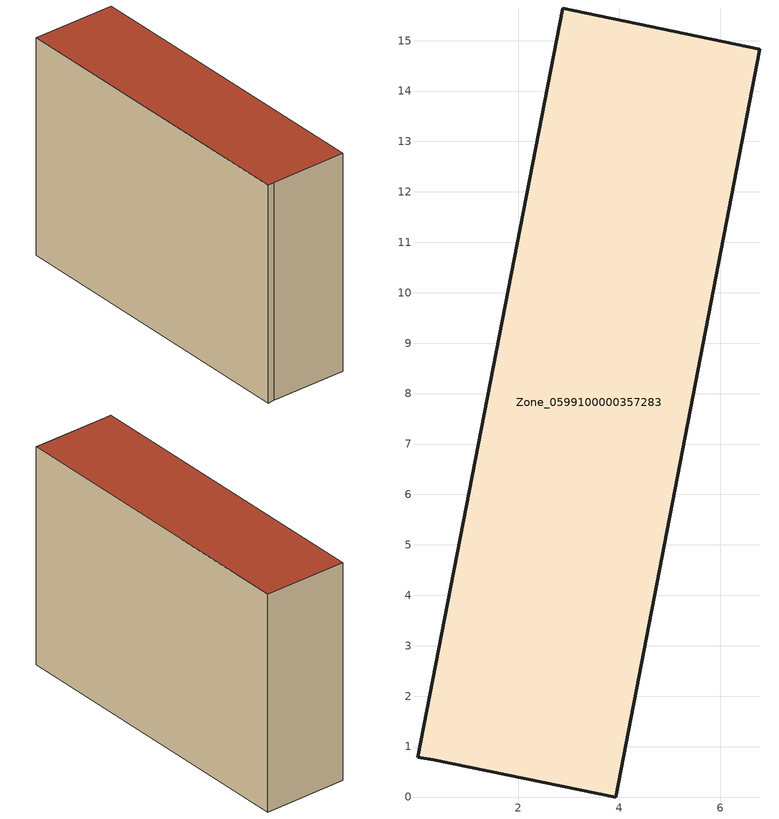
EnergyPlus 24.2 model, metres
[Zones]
Zone_0599100000357283
 floor ground (C_G): 0.01,0.79 2.88,15.65 6.78,14.83 3.93,0 0.31,0.74 z0
 wall outside (C_F): 3.93,0 6.78,14.83 2.88,15.65 0.01,0.79 0.31,0.74 3.93,0 z0:10.63
 roof outside (C_R): 2.88,15.65 0.01,0.79 0.31,0.74 3.93,0 6.78,14.83 z10.63
[BUILDING]
Pand.0599100000357283: North Axis=0; Terrain=City; Loads Convergence Tolerance Value=0.04; Temperature Convergence Tolerance Value=0.4; Solar Distribution=FullExterior; Maximum Number of Warmup Days=25; Minimum Number of Warmup Days=1
[Site:Location]
Rotterdam.The.Hague.AP_ZH_NLD Design_Conditions: Latitude=51.96; Longitude=4.45; Time Zone=1; Elevation=-4.5
[SITE:GROUNDTEMPERATURE:BUILDINGSURFACE]
18, 18, 18, 18, 18, 18, 18, 18, 18, 18, 18, 18
[MATERIAL] Thermal Absorptance=0.9; Solar Absorptance=0.7; Visible Absorptance=0.7
Name | Roughness | Thickness | Conductivity | Density | Specific Heat
G.TI.1992-2005 | MediumSmooth | 0.15 | 0.06 | 540 | 1210
F.TI.1992-2005 | Rough | 0.3 | 0.12 | 1920 | 840
R.TI.1992-2005 | MediumRough | 0.2 | 0.08 | 1500 | 1000
[CONSTRUCTION]
C_G: G.TI.1992-2005
C_F: F.TI.1992-2005
C_R: R.TI.1992-2005
[ZONE]
Zone_0599100000357283: Type=1; Multiplier=1; Ceiling Height=Autocalculate; Volume=Autocalculate; Floor Area=autocalculate; Part of Total Floor Area=Yes
[ZONEINFILTRATION:DESIGNFLOWRATE]
Infil_Zone_0599100000357283: Zone or ZoneList or Space or SpaceList=Zone_0599100000357283; Schedule=AlwaysOn; Design Flow Rate Calculation Method=Flow/Area; Flow Rate per Floor Area=0.0015; Constant Term Coefficient=1; Temperature Term Coefficient=0; Velocity Term Coefficient=0; Velocity Squared Term Coefficient=0
[HVACTEMPLATE:ZONE:IDEALLOADSAIRSYSTEM]
Zone_0599100000357283: Maximum Heating Supply Air Temperature=50; Minimum Cooling Supply Air Temperature=13; Maximum Heating Supply Air Humidity Ratio=0.0156; Minimum Cooling Supply Air Humidity Ratio=0.0077; Heating Limit=NoLimit; Cooling Limit=NoLimit; Dehumidification Control Type=ConstantSensibleHeatRatio; Cooling Sensible Heat Ratio=0.7; Dehumidification Setpoint=60; Humidification Control Type=None; Humidification Setpoint=30; Outdoor Air Method=None; Outdoor Air Flow Rate per Person=0.00944; Outdoor Air Flow Rate per Zone Floor Area=0; Outdoor Air Flow Rate per Zone=0; Demand Controlled Ventilation Type=None; Outdoor Air Economizer Type=NoEconomizer; Heat Recovery Type=None; Sensible Heat Recovery Effectiveness=0.7; Latent Heat Recovery Effectiveness=0.65
[ZONECONTROL:THERMOSTAT]
ThermostatControl_Zone_0599100000357283: Zone or ZoneList=Zone_0599100000357283; Control Type Schedule=DualSetpointControlType; Control 1=Thermostat_Zone_0599100000357283; Temperature Difference Between Cutout And Setpoint=0
[THERMOSTATSETPOINT:DUALSETPOINT]
Thermostat_Zone_0599100000357283: Heating Setpoint Temperature Schedule=HeatingSetpoint_Zone_0599100000357283; Cooling Setpoint Temperature Schedule=CoolingSetpoint_Zone_0599100000357283
[SCHEDULE:COMPACT]
HeatingSetpoint_Zone_0599100000357283: Through: 12/31, For: AllDays, Until: 24:00, 21
CoolingSetpoint_Zone_0599100000357283: Through: 12/31, For: AllDays, Until: 24:00, 24
DualSetpointControlType: Through: 12/31, For: AllDays, Until: 24:00, 4
AlwaysOn: Through: 12/31, For: AllDays, Until: 24:00, 1
